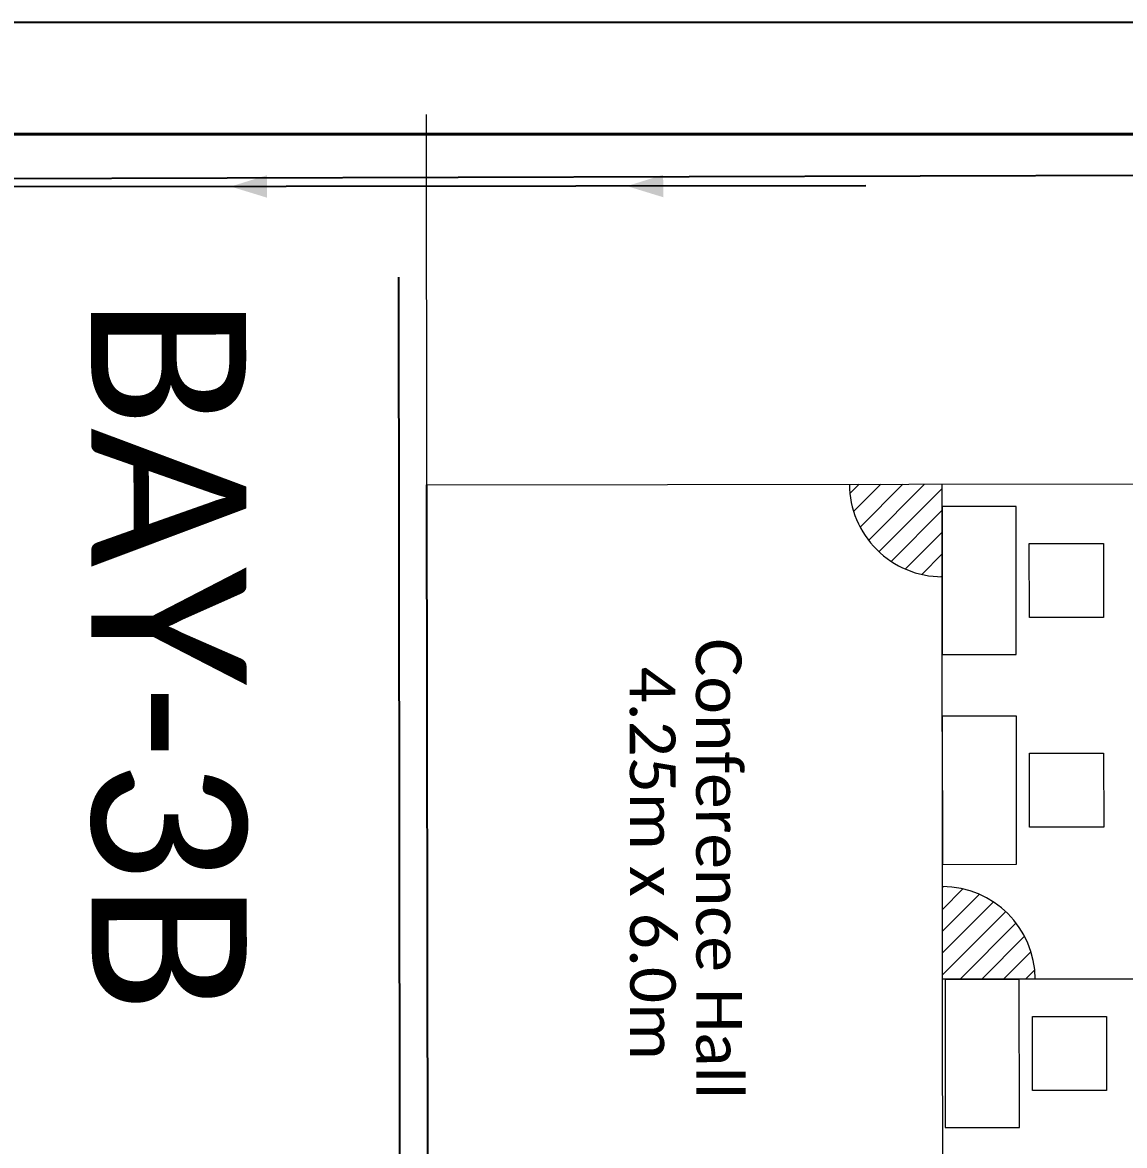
# Model space of a CAD drawing. Header units: feet. Extents: x -99009 to 3252343, y -11094690 to 9035152.
# Drawn here: x 2456863 to 2465794, y -1885521 to -1876420 of the extents above; entities that cross this region are included whole.
import ezdxf

# ---------------------------------------------------------------- set-up
doc = ezdxf.new("R2010")
doc.units = ezdxf.units.FT
doc.linetypes.add('CENTER', pattern=[2, 1.25, -0.25, 0.25, -0.25])
doc.linetypes.add('PHANTOM2', pattern=[1.25, 0.625, -0.125, 0.125, -0.125, 0.125, -0.125])
for name, color, linetype in [('1', 1, 'Continuous'), ('Layer1', 7, 'CENTER'), ('PDF_Text', 7, 'Continuous')]:
    doc.layers.add(name, color=color, linetype=linetype)
for name, color, linetype, lineweight in [('57 Hatchings', 7, 'Continuous', 0), ('AS', 7, 'Continuous', 0), ('PDF_Geometry', 7, 'Continuous', 0)]:
    doc.layers.add(name, color=color, linetype=linetype, lineweight=lineweight)
doc.styles.add('PDF Calibri', font='calibri.ttf')
doc.styles.get("Standard").update_dxf_attribs({"font": 'GOTHICB.TTF'})
pattern_1 = [(225.0650517, (4803500.07, -3388020.25), (88.488644, -88.2879375), [])]
pattern_2 = [(45.0650517, (125134.9, -376313.6), (-88.488644, 88.2879375), [])]

msp = doc.modelspace()

# ---------------------------------------------------------------- hatches: boundary and pattern name
at = {"layer": '57 Hatchings', "linetype": 'PHANTOM2'}
h = msp.add_hatch(dxfattribs=at)
h.set_pattern_fill('ANSI31', scale=1000, angle=0.065051714)
h.set_pattern_definition(pattern_2)
h.paths.add_polyline_path([(2463565.20754, -1880161.88012, 0.4142135624), (2464316.05858, -1880911.02811), (2464315.20706, -1880161.02859)])
h = msp.add_hatch(dxfattribs=at)
h.set_pattern_fill('ANSI31', scale=1000, angle=0.065051714)
h.set_pattern_definition(pattern_2)
h.paths.add_polyline_path([(2463565.20754, -1880161.88012, 0.4142135624), (2464316.05858, -1880911.02811), (2464315.20706, -1880161.02859)])
h = msp.add_hatch(dxfattribs=at)
h.set_pattern_fill('ANSI31', scale=1000, angle=180.065051714)
h.set_pattern_definition(pattern_1)
h.paths.add_polyline_path([(2465069.76143, -1884171.97038, 0.4142135624), (2464318.91039, -1883422.82239), (2464319.76192, -1884172.8219)])
h = msp.add_hatch(dxfattribs=at)
h.set_pattern_fill('ANSI31', scale=1000, angle=180.065051714)
h.set_pattern_definition(pattern_1)
h.paths.add_polyline_path([(2465069.76143, -1884171.97038, 0.4142135624), (2464318.91039, -1883422.82239), (2464319.76192, -1884172.8219)])

# ---------------------------------------------------------------- linework, layer by layer
for points in [[(2398724.85619, -1877329.52607), (2583635.05305, -1877296.08291), (2583788.57818, -2012516.78183), (2398878.38132, -2012550.225)], [(2399418.96967, -1877847.67055), (2530627.71938, -1877471.10847), (2530777.44027, -2009341.13689), (2399568.69056, -2009717.69897)]]:
    msp.add_lwpolyline(points, close=True)
at = {"color": 141, "lineweight": -3}
msp.add_lwpolyline([(2459909.61797, -1878485.07328), (2459921.53735, -1887640.69183), (2460603.31091, -1888041.99186), (2509101.56822, -1888096.4995), (2509416.3912, -1887620.52123), (2509405.95531, -1878428.87677)], dxfattribs=at)
at = {"layer": '1'}
for points in [[(2584697.64013, -2013008.80189), (2584697.64013, -1876419.99009), (2397815.3202, -1876419.99009), (2397815.3202, -2013008.80189)], [(2583788.10415, -2012099.2659), (2583788.10415, -1877329.52607), (2398724.85619, -1877329.52607), (2398724.85619, -2012099.2659)]]:
    msp.add_lwpolyline(points, close=True, dxfattribs=at)
msp.add_arc((2520410.24778, -1978395.99612), 100000, 84.1346387202, 194.3871675539, dxfattribs=at)
at = {"layer": 'Layer1', "linetype": 'Continuous'}
for p, q in [((2463697.81455, -1877743.9946), (2455488.43837, -1877753.31526)), ((2460138.75314, -1880165.7704), (2460147.70504, -1888050.36471))]:
    msp.add_line(p, q, dxfattribs=at)
at = {"layer": 'Layer1', "color": 7, "linetype": 'Continuous'}
for points in [[(2458844.42771, -1877839.78473), (2458551.2612, -1877749.83783), (2458844.2211, -1877657.80461)], [(2458844.42771, -1877839.78473), (2458551.2612, -1877749.83783), (2458844.2211, -1877657.80461)], [(2462055.47423, -1877836.13902), (2461762.30772, -1877746.19211), (2462055.26762, -1877654.15889)], [(2462055.47423, -1877836.13902), (2461762.30772, -1877746.19211), (2462055.26762, -1877654.15889)]]:
    msp.add_solid(points, dxfattribs=at)
at = {"layer": 'PDF_Geometry', "color": 7, "lineweight": 0}
for p, q in [((2460135.34706, -1877165.79417), (2460138.75314, -1880165.7704)), ((2460138.75314, -1880165.7704), (2494581.77912, -1880126.66492))]:
    msp.add_line(p, q, dxfattribs=at)
for points in [[(2469169.75879, -1884167.31538), (2464319.76192, -1884172.8219), (2464315.20706, -1880161.02859), (2469165.20393, -1880155.52207)], [(2464916.7755, -1881542.13261), (2464915.41307, -1880342.13338), (2464315.41345, -1880342.8146), (2464316.77589, -1881542.81383)], [(2464916.7755, -1881542.13261), (2464915.41307, -1880342.13338), (2464315.41345, -1880342.8146), (2464316.77589, -1881542.81383)], [(2465622.26274, -1880641.33104), (2465622.94396, -1881241.33066), (2465022.94435, -1881242.01188), (2465022.26313, -1880642.01226)], [(2465622.26274, -1880641.33104), (2465622.94396, -1881241.33066), (2465022.94435, -1881242.01188), (2465022.26313, -1880642.01226)], [(2464918.70528, -1883241.82675), (2464917.34284, -1882041.82752), (2464317.34323, -1882042.50874), (2464318.70567, -1883242.50797)], [(2464918.70528, -1883241.82675), (2464917.34284, -1882041.82752), (2464317.34323, -1882042.50874), (2464318.70567, -1883242.50797)], [(2465624.19252, -1882341.02518), (2465624.87374, -1882941.0248), (2465024.87413, -1882941.70602), (2465024.19291, -1882341.7064)], [(2465624.19252, -1882341.02518), (2465624.87374, -1882941.0248), (2465024.87413, -1882941.70602), (2465024.19291, -1882341.7064)], [(2469174.04699, -1887944.24224), (2464324.05011, -1887949.74876), (2464319.76192, -1884172.8219), (2469169.75879, -1884167.31538)], [(2464941.49876, -1885374.68654), (2464940.13632, -1884174.68731), (2464340.13671, -1884175.36853), (2464341.49915, -1885375.36776)], [(2464941.49876, -1885374.68654), (2464940.13632, -1884174.68731), (2464340.13671, -1884175.36853), (2464341.49915, -1885375.36776)], [(2465646.986, -1884473.88497), (2465647.66722, -1885073.88459), (2465047.66761, -1885074.56581), (2465046.98639, -1884474.56619)], [(2465646.986, -1884473.88497), (2465647.66722, -1885073.88459), (2465047.66761, -1885074.56581), (2465046.98639, -1884474.56619)]]:
    msp.add_lwpolyline(points, close=True, dxfattribs=at)
for centre, start, end in [((2464315.20706, -1880161.02859), 180.065051714, 270.065051714), ((2464315.20706, -1880161.02859), 180.065051714, 270.065051714), ((2464319.76192, -1884172.8219), 0.065051714, 90.065051714), ((2464319.76192, -1884172.8219), 0.065051714, 90.065051714)]:
    msp.add_arc(centre, 750, start, end, dxfattribs=at)

# ---------------------------------------------------------------- texts
at = {"layer": 'AS', "color": 7, "insert": (2458044.03265, -1881542.47376), "char_height": 1256.5503882, "width": 8227.0544301, "attachment_point": 5, "rotation": 270.065051714}
msp.add_mtext('{\\fCalibri|b0|i0|c0|p34;BAY-3B}', dxfattribs=at)
at = {"layer": 'PDF_Text', "color": 7, "char_height": 370.4536886, "attachment_point": 7, "rotation": 270.065051714, "style": 'PDF Calibri'}
for s, insert in [('Conference Hall', (2462315.74509, -1881411.49327)), ('4.25m x 6.0m', (2461779.50358, -1881639.46614))]:
    msp.add_mtext(s, dxfattribs=dict(at, insert=insert))

doc.saveas('drawing.dxf')
